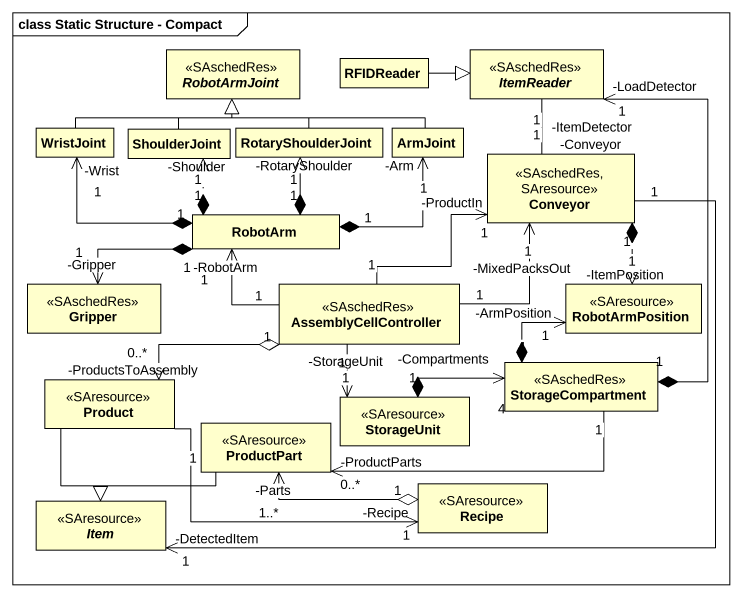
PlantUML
@startuml
mainframe class Static Structure - Compact
hide circle
hide empty members
abstract class RobotArmJoint <<SAschedRes>> #FFFFCC
class RFIDReader #FFFFCC
abstract class ItemReader <<SAschedRes>> #FFFFCC
class WristJoint #FFFFCC
class ShoulderJoint #FFFFCC
class RotaryShoulderJoint #FFFFCC
class ArmJoint #FFFFCC
class Conveyor <<SAschedRes, SAresource>> #FFFFCC
class RobotArm #FFFFCC
class Gripper <<SAschedRes>> #FFFFCC
class AssemblyCellController <<SAschedRes>> #FFFFCC
class RobotArmPosition <<SAresource>>
class Product <<SAresource>>
class StorageUnit <<SAresource>>
class StorageCompartment <<SAschedRes>> #FFFFCC
class ProductPart <<SAresource>>
abstract class Item <<SAresource>>
class Recipe <<SAresource>>
RFIDReader -right-|> ItemReader
WristJoint -right-|> RobotArmJoint
ShoulderJoint -up-|> RobotArmJoint
RotaryShoulderJoint -up-|> RobotArmJoint
ArmJoint -left-|> RobotArmJoint
Conveyor "1\n-Conveyor" -up- "1\n-ItemDetector" ItemReader
Conveyor "1" *--> "1\n-ItemPosition" RobotArmPosition
Conveyor "1" --> "1\n-DetectedItem" Item
RobotArm "1" *-left-> "1\n-Wrist" WristJoint
RobotArm "1" *-up-> "1\n-Shoulder" ShoulderJoint
RobotArm "1" *-up-> "1\n-RotaryShoulder" RotaryShoulderJoint
RobotArm "1" *-right-> "1\n-Arm" ArmJoint
RobotArm "1" *-left-> "1\n-Gripper" Gripper
AssemblyCellController "1" -up-> "1\n-MixedPacksOut" Conveyor
AssemblyCellController "1" -up-> "1\n-ProductIn" Conveyor
AssemblyCellController "1" -up-> "1\n-RobotArm" RobotArm
AssemblyCellController "1" o-left-> "0..*\n-ProductsToAssembly" Product
AssemblyCellController "1" --> "1\n-StorageUnit" StorageUnit
Product --|> Item
Product "1" -right-> "1\n-Recipe" Recipe
StorageUnit "1" *-right-> "4\n-Compartments" StorageCompartment
StorageCompartment "1" *-up-> "1\n-LoadDetector" ItemReader
StorageCompartment "1" *-up-> "1\n-ArmPosition" RobotArmPosition
StorageCompartment "1" -left-> "0..*\n-ProductParts" ProductPart
ProductPart -left-|> Item
Recipe "1" o-left-> "1..*\n-Parts" ProductPart
@enduml
